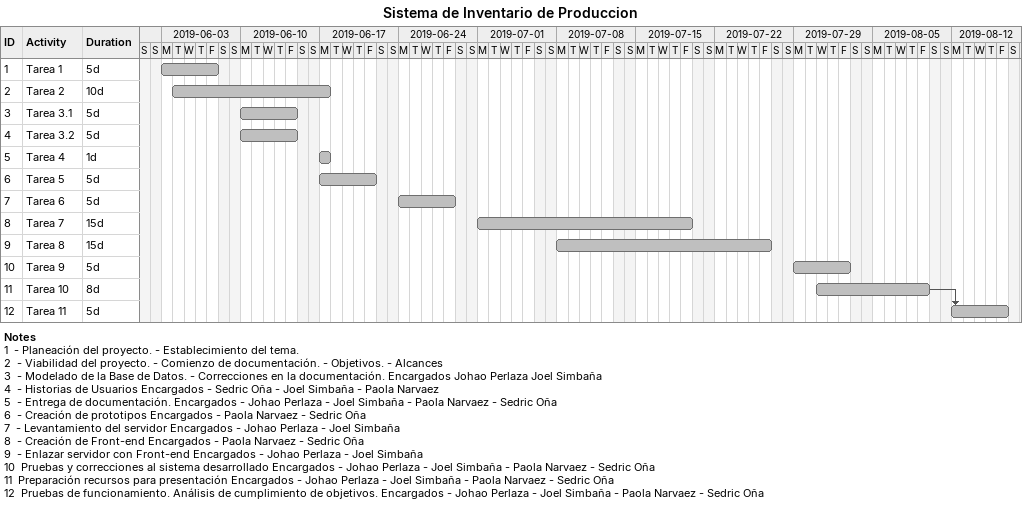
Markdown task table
Sistema de Inventario de Produccion

| ID | Task | Duration | Start | Finish | Predecessors |
|---|---|---|---|---|---|
| 1 | Tarea 1 | 5d | 2019-06-03 | 2019-06-07 |  |
| 2 | Tarea 2 | 10d | 2019-06-04 | 2019-06-17 |  |
| 3 | Tarea 3.1 | 5d | 2019-06-10 | 2019-06-14 |  |
| 4 | Tarea 3.2 | 5d | 2019-06-10 | 2019-06-14 |  |
| 5 | Tarea 4 | 1d | 2019-06-17 | 2019-06-17 |  |
| 6 | Tarea 5 | 5d | 2019-06-17 | 2019-06-21 |  |
| 7 | Tarea 6 | 5d | 2019-06-24 | 2019-06-28 |  |
| 8 | Tarea 7 | 15d | 2019-07-01 | 2019-07-19 |  |
| 9 | Tarea 8 | 15d | 2019-07-08 | 2019-07-26 |  |
| 10 | Tarea 9 | 5d | 2019-07-29 | 2019-08-02 |  |
| 11 | Tarea 10 | 8d | 2019-07-31 | 2019-08-09 |  |
| 12 | Tarea 11 | 5d | 2019-08-12 | 2019-08-16 | 11 |

Notes
- 1: - Planeación del proyecto. - Establecimiento del tema.
- 2: - Viabilidad del proyecto. - Comienzo de documentación. - Objetivos. - Alcances
- 3: - Modelado de la Base de Datos. - Correcciones en la documentación. Encargados Johao Perlaza Joel Simbaña
- 4: - Historias de Usuarios Encargados - Sedric Oña - Joel Simbaña - Paola Narvaez
- 5: - Entrega de documentación. Encargados - Johao Perlaza - Joel Simbaña - Paola Narvaez - Sedric Oña
- 6: - Creación de prototipos Encargados - Paola Narvaez - Sedric Oña
- 7: - Levantamiento del servidor Encargados - Johao Perlaza - Joel Simbaña
- 8: - Creación de Front-end Encargados - Paola Narvaez - Sedric Oña
- 9: - Enlazar servidor con Front-end Encargados - Johao Perlaza - Joel Simbaña
- 10: Pruebas y correcciones al sistema desarrollado Encargados - Johao Perlaza - Joel Simbaña - Paola Narvaez - Sedric Oña
- 11: Preparación recursos para presentación Encargados - Johao Perlaza - Joel Simbaña - Paola Narvaez - Sedric Oña
- 12: Pruebas de funcionamiento. Análisis de cumplimiento de objetivos. Encargados - Johao Perlaza - Joel Simbaña - Paola Narvaez - Sedric Oña
